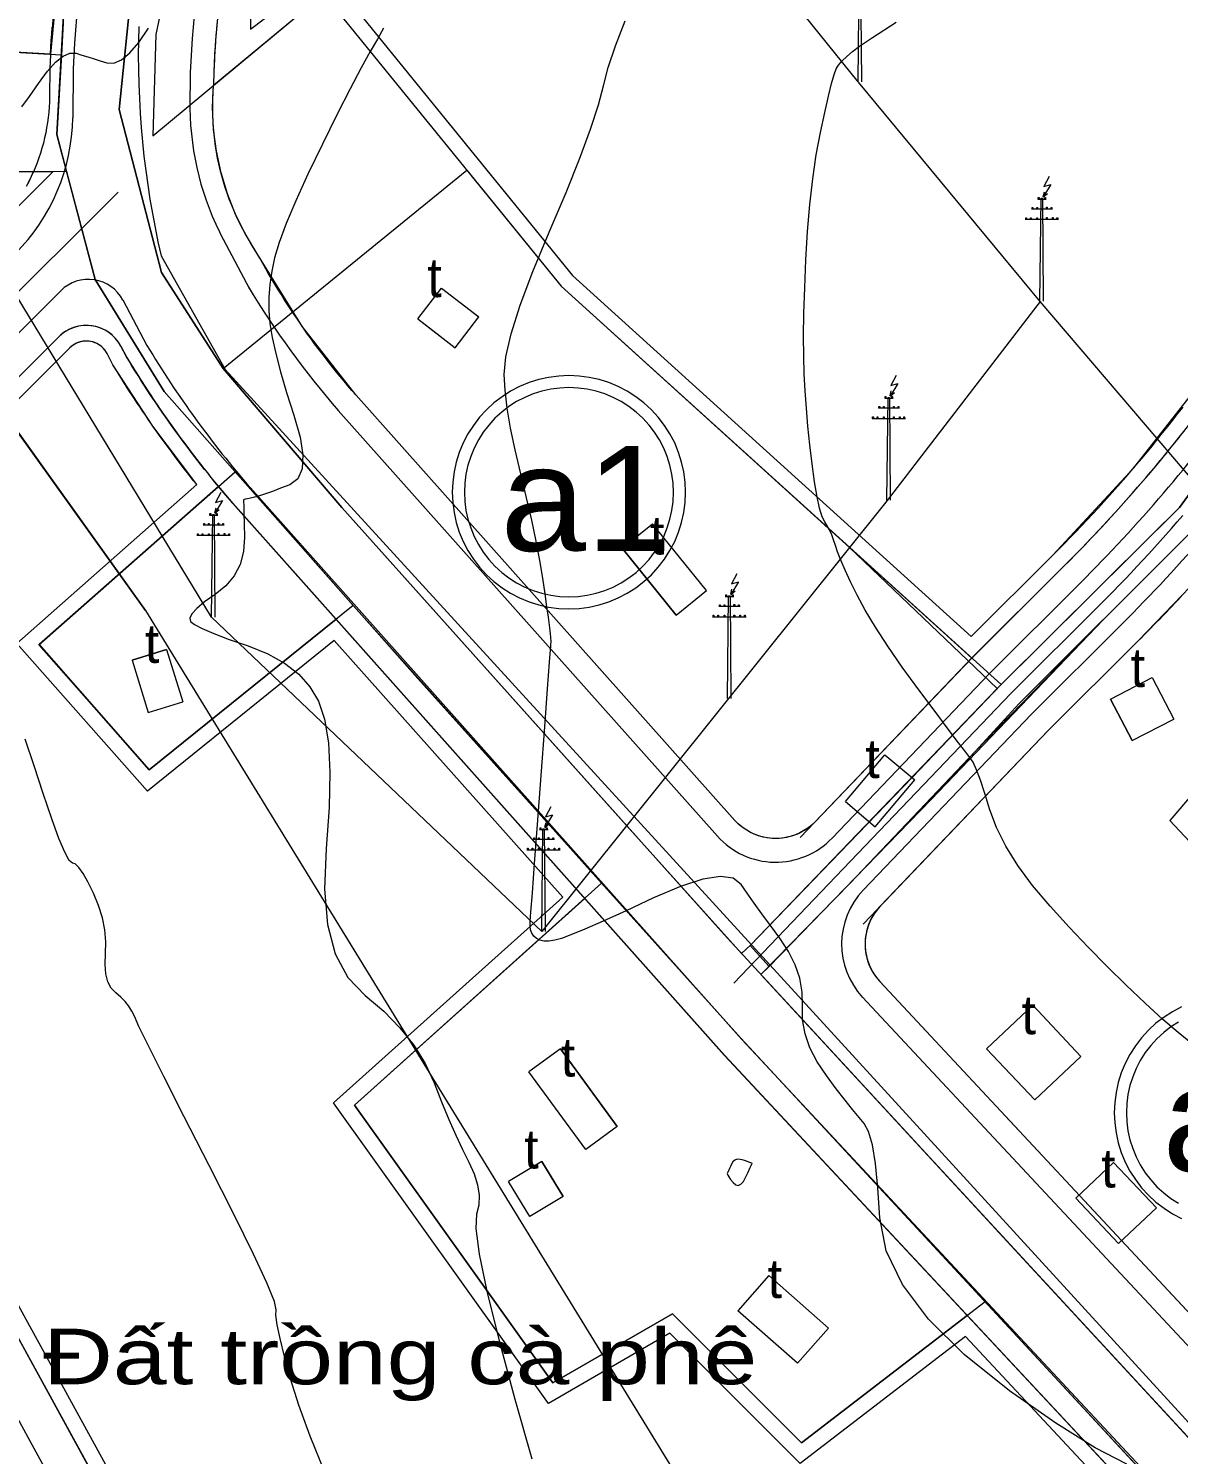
# Model space of a CAD drawing. Header units: metres. Extents: x 533049 to 537618, y 1849954 to 1852676.
# Drawn here: x 534419.7 to 534567.1, y 1851882.7 to 1852065.4 of the extents above; entities that cross this region are included whole.
import ezdxf

# ---------------------------------------------------------------- set-up
doc = ezdxf.new("R2010")
doc.units = ezdxf.units.M
doc.header["$LTSCALE"] = 2
for name, color, linetype, lineweight in [('11', 7, 'Continuous', 13), ('13', 7, 'Continuous', 13), ('20', 7, 'Continuous', 13), ('38', 7, 'Continuous', 13), ('48', 7, 'Continuous', 13), ('52', 7, 'Continuous', 13), ('54', 7, 'Continuous', 13), ('55', 7, 'Continuous', 13), ('57', 7, 'Continuous', 13)]:
    doc.layers.add(name, color=color, linetype=linetype, lineweight=lineweight)

msp = doc.modelspace()

# ---------------------------------------------------------------- linework, layer by layer
at = {"linetype": 'Continuous', "lineweight": 13}
for points in [[(534424.59, 1852047.05), (534399.05, 1852046.95), (534399.05, 1852063.42), (534423.92, 1852062.01), (534423.34, 1852051.79)], [(534444.63, 1852021.81), (534475.87, 1852047.22), (534487.96, 1852032.35), (534524.92, 1851998.88), (534543.84, 1851980.79), (534512.23, 1851947.91), (534511.07, 1851946.84), (534496.34, 1851963.24), (534459.87, 1852003.98)], [(534461.31, 1851991.44), (534435.18, 1851970.39), (534421.09, 1851986.42), (534446.17, 1852008.58)], [(534580.33, 1851871.84), (534618.6, 1851907.69), (534587.06, 1851941.36), (534599.1, 1851953.4), (534575.57, 1851975.13), (534585.19, 1851986.36), (534569.79, 1852002), (534557.44, 1851989.64), (534535.36, 1851966.56), (534514.63, 1851945.16), (534513.55, 1851944.16), (534546.67, 1851908.29)], [(534542.28, 1851902.2), (534518.77, 1851884.14), (534502.23, 1851900.68), (534486.9, 1851891.82), (534461.47, 1851927.42), (534493.14, 1851955.86), (534510.99, 1851935.98)]]:
    msp.add_lwpolyline(points, close=True, dxfattribs=at)
at = {"layer": '11'}
for points in [[(534503.91, 1852005.95), (534503.85, 1852007.25), (534503.68, 1852008.55), (534503.4, 1852009.82), (534503.01, 1852011.06), (534502.51, 1852012.27), (534501.9, 1852013.42), (534501.2, 1852014.52), (534500.41, 1852015.56), (534499.53, 1852016.52), (534498.57, 1852017.4), (534497.53, 1852018.19), (534496.43, 1852018.9), (534495.28, 1852019.5), (534494.07, 1852020), (534492.83, 1852020.39), (534491.55, 1852020.67), (534490.26, 1852020.84), (534488.96, 1852020.9), (534487.66, 1852020.84), (534486.36, 1852020.67), (534485.09, 1852020.39), (534483.85, 1852020), (534482.64, 1852019.5), (534481.49, 1852018.9), (534480.39, 1852018.19), (534479.35, 1852017.4), (534478.39, 1852016.52), (534477.51, 1852015.56), (534476.71, 1852014.52), (534476.01, 1852013.42), (534475.41, 1852012.27), (534474.91, 1852011.06), (534474.52, 1852009.82), (534474.24, 1852008.55), (534474.07, 1852007.25), (534474.01, 1852005.95), (534474.07, 1852004.65), (534474.24, 1852003.35), (534474.52, 1852002.08), (534474.91, 1852000.84), (534475.41, 1851999.63), (534476.01, 1851998.48), (534476.71, 1851997.38), (534477.51, 1851996.34), (534478.39, 1851995.38), (534479.35, 1851994.5), (534480.39, 1851993.71), (534481.49, 1851993), (534482.64, 1851992.4), (534483.85, 1851991.9), (534485.09, 1851991.51), (534486.36, 1851991.23), (534487.66, 1851991.06), (534488.96, 1851991), (534490.26, 1851991.06), (534491.55, 1851991.23), (534492.83, 1851991.51), (534494.07, 1851991.9), (534495.28, 1851992.4), (534496.43, 1851993), (534497.53, 1851993.71), (534498.57, 1851994.5), (534499.53, 1851995.38), (534500.41, 1851996.34), (534501.2, 1851997.38), (534501.9, 1851998.48), (534502.51, 1851999.63), (534503.01, 1852000.84), (534503.4, 1852002.08), (534503.68, 1852003.35), (534503.85, 1852004.65)], [(534502.36, 1852005.95), (534502.31, 1852007.12), (534502.16, 1852008.28), (534501.9, 1852009.42), (534501.55, 1852010.53), (534501.1, 1852011.61), (534500.56, 1852012.65), (534499.94, 1852013.64), (534499.23, 1852014.56), (534498.44, 1852015.43), (534497.57, 1852016.22), (534496.65, 1852016.93), (534495.66, 1852017.56), (534494.62, 1852018.1), (534493.54, 1852018.54), (534492.43, 1852018.89), (534491.29, 1852019.15), (534490.13, 1852019.3), (534488.96, 1852019.35), (534487.79, 1852019.3), (534486.63, 1852019.15), (534485.49, 1852018.89), (534484.38, 1852018.54), (534483.3, 1852018.1), (534482.26, 1852017.56), (534481.27, 1852016.93), (534480.35, 1852016.22), (534479.48, 1852015.43), (534478.69, 1852014.56), (534477.98, 1852013.64), (534477.35, 1852012.65), (534476.81, 1852011.61), (534476.37, 1852010.53), (534476.01, 1852009.42), (534475.76, 1852008.28), (534475.61, 1852007.12), (534475.56, 1852005.95), (534475.61, 1852004.78), (534475.76, 1852003.62), (534476.01, 1852002.48), (534476.37, 1852001.37), (534476.81, 1852000.29), (534477.35, 1851999.25), (534477.98, 1851998.26), (534478.69, 1851997.34), (534479.48, 1851996.47), (534480.35, 1851995.68), (534481.27, 1851994.97), (534482.26, 1851994.34), (534483.3, 1851993.8), (534484.38, 1851993.36), (534485.49, 1851993.01), (534486.63, 1851992.75), (534487.79, 1851992.6), (534488.96, 1851992.55), (534490.13, 1851992.6), (534491.29, 1851992.75), (534492.43, 1851993.01), (534493.54, 1851993.36), (534494.62, 1851993.8), (534495.66, 1851994.34), (534496.65, 1851994.97), (534497.57, 1851995.68), (534498.44, 1851996.47), (534499.23, 1851997.34), (534499.94, 1851998.26), (534500.56, 1851999.25), (534501.1, 1852000.29), (534501.55, 1852001.37), (534501.9, 1852002.48), (534502.16, 1852003.62), (534502.31, 1852004.78)]]:
    msp.add_lwpolyline(points, close=True, dxfattribs=at)
for points in [[(534567.47, 1851940), (534566.32, 1851939.39), (534565.22, 1851938.69), (534564.18, 1851937.9), (534563.22, 1851937.02), (534562.34, 1851936.06), (534561.55, 1851935.02), (534560.84, 1851933.92), (534560.24, 1851932.77), (534559.74, 1851931.56), (534559.35, 1851930.32), (534559.07, 1851929.04), (534558.9, 1851927.75), (534558.84, 1851926.45), (534558.9, 1851925.15), (534559.07, 1851923.85), (534559.35, 1851922.58), (534559.74, 1851921.34), (534560.24, 1851920.13), (534560.84, 1851918.97), (534561.55, 1851917.87), (534562.34, 1851916.84), (534563.22, 1851915.88), (534564.18, 1851915), (534565.22, 1851914.2), (534566.32, 1851913.5), (534567.47, 1851912.9)], [(534567.09, 1851938.05), (534566.1, 1851937.43), (534565.18, 1851936.71), (534564.31, 1851935.92), (534563.52, 1851935.06), (534562.81, 1851934.14), (534562.18, 1851933.15), (534561.64, 1851932.11), (534561.2, 1851931.03), (534560.85, 1851929.92), (534560.59, 1851928.78), (534560.44, 1851927.62), (534560.39, 1851926.45), (534560.44, 1851925.28), (534560.59, 1851924.12), (534560.85, 1851922.98), (534561.2, 1851921.87), (534561.64, 1851920.79), (534562.18, 1851919.75), (534562.81, 1851918.76), (534563.52, 1851917.83), (534564.31, 1851916.97), (534565.18, 1851916.18), (534566.1, 1851915.47), (534567.09, 1851914.84)]]:
    msp.add_lwpolyline(points, dxfattribs=at)
at = {"layer": '13'}
for points in [[(534433.83, 1852065.63), (534433.79, 1852063.78), (534433.77, 1852061.93), (534433.79, 1852060.08), (534433.83, 1852058.23), (534433.91, 1852056.38), (534434.01, 1852054.53), (534434.15, 1852052.69), (534434.31, 1852050.84), (534434.5, 1852049), (534434.73, 1852047.17), (534434.98, 1852045.34), (534435.27, 1852043.51), (534435.58, 1852041.68), (534435.92, 1852039.87), (534436.29, 1852038.05), (534436.7, 1852036.25), (534444.92, 1852021.67), (534639.6, 1851808.9)], [(534431.21, 1852044.41), (534248.25, 1851861.97), (534062.72, 1851708.69), (534061.78, 1851707.91), (534060.84, 1851707.13), (534059.91, 1851706.34), (534058.98, 1851705.55), (534058.05, 1851704.76), (534057.13, 1851703.96), (534056.21, 1851703.15), (534055.29, 1851702.35), (534054.38, 1851701.54), (534053.47, 1851700.72), (534052.56, 1851699.91), (534051.65, 1851699.09)], [(534510.11, 1851943.06), (534545.57, 1851980.16), (534557.15, 1851991.69), (534557.92, 1851992.47), (534558.7, 1851993.25), (534559.47, 1851994.04), (534560.23, 1851994.83), (534560.99, 1851995.63), (534561.75, 1851996.43), (534562.5, 1851997.24), (534563.25, 1851998.04), (534563.99, 1851998.86), (534564.73, 1851999.68), (534565.47, 1852000.5), (534566.19, 1852001.32), (534566.92, 1852002.15), (534567.64, 1852002.98)]]:
    msp.add_lwpolyline(points, dxfattribs=at)
at = {"layer": '20'}
for p, q in [((534469.61, 1852028.15), (534472.65, 1852032.11)), ((534472.65, 1852032.11), (534477.43, 1852028.43)), ((534549.36, 1852030.4), (534529.74, 1852004.89)), ((534469.61, 1852028.15), (534472.41, 1852025.99)), ((534469.61, 1852028.15), (534474.39, 1852024.47)), ((534474.39, 1852024.47), (534477.43, 1852028.43)), ((534434.71, 1851990.81), (534414.23, 1852019.36)), ((534509.22, 1851948.85), (534459.87, 1852003.98)), ((534495.77, 1851998.78), (534499.66, 1852001.92)), ((534506.59, 1851993.34), (534499.66, 1852001.92)), ((534502.7, 1851990.2), (534506.59, 1851993.34)), ((534485.47, 1851949.67), (534443.17, 1851989.95)), ((534437.41, 1851985.8), (534439.47, 1851979.1)), ((534432.97, 1851984.43), (534435.02, 1851977.74)), ((534510.99, 1851935.98), (534469.2, 1851982.51)), ((534558.37, 1851979.44), (534563.69, 1851982.21)), ((534563.69, 1851982.21), (534566.46, 1851976.89)), ((534435.02, 1851977.74), (534439.47, 1851979.1)), ((534561.13, 1851974.12), (534558.37, 1851979.44)), ((534558.37, 1851979.44), (534561.13, 1851974.12)), ((534561.13, 1851974.12), (534566.46, 1851976.89)), ((534524.4, 1851966.32), (534529.46, 1851972.31)), ((534529.46, 1851972.31), (534533.28, 1851969.08)), ((534528.22, 1851963.09), (534533.28, 1851969.08)), ((534524.4, 1851966.32), (534526.24, 1851968.49)), ((534524.4, 1851966.32), (534528.22, 1851963.09)), ((534548.39, 1851940.21), (534554.56, 1851933.66)), ((534487.86, 1851934.63), (534483.83, 1851931.67)), ((534487.86, 1851934.63), (534495.15, 1851924.68)), ((534495.15, 1851924.68), (534487.86, 1851934.63)), ((534542.48, 1851934.65), (534548.65, 1851928.09)), ((534548.65, 1851928.09), (534554.56, 1851933.66)), ((534491.12, 1851921.73), (534483.83, 1851931.67)), ((534495.15, 1851924.68), (534491.12, 1851921.73)), ((534485.5, 1851920.21), (534481.22, 1851917.62)), ((534485.5, 1851920.21), (534488.21, 1851915.72)), ((534488.21, 1851915.72), (534485.5, 1851920.21)), ((534558.74, 1851920.05), (534553.91, 1851915.48)), ((534553.91, 1851915.48), (534558.74, 1851920.05)), ((534558.74, 1851920.05), (534564.24, 1851914.24)), ((534483.93, 1851913.14), (534481.22, 1851917.62)), ((534488.21, 1851915.72), (534483.93, 1851913.14)), ((534559.4, 1851909.67), (534553.91, 1851915.48)), ((534559.4, 1851909.67), (534564.24, 1851914.24)), ((534514.59, 1851905.58), (534510.61, 1851901.08)), ((534522.21, 1851898.83), (534514.59, 1851905.58)), ((534522.21, 1851898.83), (534514.59, 1851905.58)), ((534518.23, 1851894.34), (534510.61, 1851901.08)), ((534522.21, 1851898.83), (534518.23, 1851894.34))]:
    msp.add_line(p, q, dxfattribs=at)
for points in [[(534522.34, 1852313.32), (534528.4, 1852289.71), (534527.81, 1852289.46), (534507.19, 1852299.78), (534484.16, 1852304), (534484.12, 1852304.01), (534484.16, 1852303.9), (534484.16, 1852276.47), (534476.48, 1852230.4), (534474.95, 1852224.81), (534452.51, 1852142.86), (534436.03, 1852064.58), (534435.62, 1852051.62), (534457.51, 1852069.79), (534487.96, 1852032.35), (534544.33, 1851981.3), (534563.59, 1852000.42), (534567.18, 1852003.98), (534661.53, 1852133.56), (534714.78, 1852214.08), (534737.22, 1852248.01)], [(534737.22, 1852248.01), (534714.78, 1852214.08), (534661.53, 1852133.56), (534567.18, 1852003.98), (534563.59, 1852000.42), (534544.33, 1851981.3), (534532.79, 1851969.23), (534512.23, 1851947.91), (534512.17, 1851947.87), (534514.63, 1851945.16), (534535.36, 1851966.56), (534546.67, 1851978.86), (534568.21, 1852000.42), (534569.79, 1852002), (534663.58, 1852131.84), (534721.54, 1852216.28), (534741.15, 1852246.88)], [(534741.15, 1852246.88), (534721.54, 1852216.28), (534663.58, 1852131.84), (534569.79, 1852002), (534585.19, 1851986.36), (534565.95, 1851963.9), (534673.07, 1851849.55), (534667.19, 1851843.13), (534692.3, 1851819.06), (534711, 1851804.62), (534723.82, 1851796.6), (534822.11, 1851772.54), (534865.39, 1851759.7), (534875.54, 1851777.35), (534912.93, 1851766.65), (534991.2, 1851758.3), (535028.59, 1851760.44), (535030.2, 1851744.39), (535045.15, 1851742.79), (535046.22, 1851760.44), (535104.99, 1851748.14), (535104.96, 1851747.93), (535141.4, 1851743.47)], [(534475.7, 1852239.05), (534449.24, 1852135.88), (534432.98, 1852071.26), (534431.31, 1852055.01), (534436.76, 1852034.09), (534444.63, 1852021.81), (534459.87, 1852003.98)], [(534437.08, 1852018.87), (534428.24, 1852033.21), (534423.34, 1852051.79), (534424.24, 1852067.78), (534454.19, 1852185.33)], [(534549.36, 1852030.4), (534529.74, 1852004.89), (534485.47, 1851949.67)], [(534414.23, 1852019.36), (534434.71, 1851990.81), (534534.24, 1851828.71), (534535.86, 1851829.97)], [(534584.13, 1851867.72), (534509.22, 1851948.85), (534459.87, 1852003.98)], [(534495.77, 1851998.78), (534502.7, 1851990.2), (534495.77, 1851998.78)], [(534437.41, 1851985.8), (534432.97, 1851984.43), (534437.41, 1851985.8)], [(534469.2, 1851982.51), (534510.99, 1851935.98), (534610.3, 1851828.78)], [(534548.39, 1851940.21), (534542.48, 1851934.65), (534548.39, 1851940.21)]]:
    msp.add_lwpolyline(points, dxfattribs=at)
at = {"layer": '38'}
for points in [[(534448.21, 1852070.55), (534448.15, 1852065.3), (534457.79, 1852072.62), (534489.42, 1852033.73), (534540.51, 1851987.46), (534550.97, 1851997.89), (534561.35, 1852009.09), (534570.8, 1852021.08), (534608.44, 1852072.98)], [(534448.21, 1852070.55), (534448.15, 1852065.3), (534457.79, 1852072.62), (534489.42, 1852033.73), (534540.51, 1851987.46), (534550.97, 1851997.89), (534551.71, 1851998.63), (534552.45, 1851999.38), (534553.19, 1852000.14), (534553.92, 1852000.89), (534554.65, 1852001.66)], [(534561.06, 1851874.98), (534539.79, 1851897.77), (534518.59, 1851881.49), (534501.9, 1851898.18), (534486.32, 1851889.18), (534458.81, 1851927.71), (534488.16, 1851954.07), (534458.89, 1851986.93), (534434.94, 1851967.64), (534418.22, 1851986.56), (534441.27, 1852006.93), (534440.87, 1852007.43), (534440.47, 1852007.94), (534440.07, 1852008.45), (534439.67, 1852008.96), (534439.27, 1852009.47), (534438.88, 1852009.98), (534438.49, 1852010.5), (534438.1, 1852011.02), (534437.72, 1852011.54), (534437.33, 1852012.06), (534436.95, 1852012.58), (534436.57, 1852013.11), (534436.2, 1852013.63), (534435.82, 1852014.16), (534435.45, 1852014.69), (534435.08, 1852015.22), (534434.72, 1852015.76), (534434.36, 1852016.29), (534434, 1852016.83), (534433.64, 1852017.37), (534433.28, 1852017.91), (534432.93, 1852018.45), (534432.58, 1852019), (534432.23, 1852019.54), (534431.89, 1852020.09), (534431.54, 1852020.64), (534431.2, 1852021.19), (534430.87, 1852021.74), (534430.53, 1852022.29), (534429.77, 1852023.73), (534429.67, 1852023.9), (534429.56, 1852024.06), (534429.45, 1852024.21), (534429.32, 1852024.36), (534429.19, 1852024.5), (534429.04, 1852024.62), (534428.89, 1852024.74), (534428.73, 1852024.85), (534428.56, 1852024.95), (534428.39, 1852025.04), (534428.22, 1852025.11), (534428.03, 1852025.18), (534427.85, 1852025.23), (534427.66, 1852025.27), (534427.47, 1852025.3), (534427.28, 1852025.32), (534427.08, 1852025.32), (534426.89, 1852025.31), (534426.7, 1852025.29), (534426.51, 1852025.26), (534426.32, 1852025.21), (534426.14, 1852025.16), (534425.96, 1852025.09), (534425.78, 1852025.01), (534425.61, 1852024.92), (534425.45, 1852024.81), (534425.29, 1852024.7), (534425.14, 1852024.58), (534425, 1852024.45), (534381.47, 1851981.04)], [(534561.06, 1851874.98), (534539.79, 1851897.77), (534518.59, 1851881.49), (534501.9, 1851898.18), (534486.32, 1851889.18), (534458.81, 1851927.71), (534488.16, 1851954.07), (534458.89, 1851986.93), (534434.94, 1851967.64), (534418.22, 1851986.56), (534441.27, 1852006.93), (534435.64, 1852014.43), (534430.53, 1852022.29), (534429.77, 1852023.73), (534429.63, 1852023.96), (534429.48, 1852024.18), (534429.3, 1852024.38), (534429.11, 1852024.56), (534428.91, 1852024.73), (534428.68, 1852024.88), (534428.45, 1852025.01), (534428.21, 1852025.12), (534427.95, 1852025.2), (534427.7, 1852025.27), (534427.43, 1852025.31), (534427.17, 1852025.32), (534426.9, 1852025.31), (534426.63, 1852025.28), (534426.37, 1852025.23), (534426.12, 1852025.15), (534425.87, 1852025.05), (534425.63, 1852024.93), (534425.41, 1852024.79), (534425.2, 1852024.63), (534425, 1852024.45), (534381.47, 1851981.04)], [(534554.65, 1852001.66), (534555.37, 1852002.42), (534556.09, 1852003.19), (534556.81, 1852003.96), (534557.52, 1852004.74), (534558.22, 1852005.52), (534558.93, 1852006.31), (534559.62, 1852007.1), (534560.32, 1852007.89), (534561, 1852008.69), (534561.69, 1852009.49), (534562.37, 1852010.29), (534563.04, 1852011.1), (534563.72, 1852011.91), (534564.38, 1852012.73), (534565.04, 1852013.55), (534565.7, 1852014.37), (534566.36, 1852015.2), (534567, 1852016.03), (534567.65, 1852016.86)], [(534380.1, 1851971.53), (534478.75, 1851791.68)], [(534380.1, 1851971.53), (534478.75, 1851791.68), (534489.95, 1851769.15), (534499.3, 1851745.79), (534506.74, 1851721.76), (534528.89, 1851638.49)]]:
    msp.add_lwpolyline(points, dxfattribs=at)
at = {"layer": '48'}
msp.add_lwpolyline([(534426.05, 1852086.94), (534423.73, 1852074.6), (534422.53, 1852062.09), (534399.05, 1852063.42), (534399.05, 1852046.95), (534422.88, 1852047.05), (534347.84, 1851972.23), (534350.32, 1851986.26), (534351.49, 1852007.03), (534351.09, 1852020.67), (534347.92, 1852033.55), (534353.81, 1852051.07), (534356.89, 1852074.52), (534357.95, 1852084.9), (534361.13, 1852090.66), (534368.81, 1852102.34), (534370.32, 1852106.19), (534373.77, 1852104.83), (534426.12, 1852087.19)], close=True, dxfattribs=at)
at = {"layer": '52'}
for points in [[(534443.42, 1852058.09), (534457.51, 1852069.79), (534487.96, 1852032.35), (534540.58, 1851984.7), (534520.51, 1851963.71), (534520.07, 1851963.29), (534519.59, 1851962.92), (534519.08, 1851962.59), (534518.55, 1851962.3), (534517.99, 1851962.06), (534517.42, 1851961.87), (534516.83, 1851961.72), (534516.23, 1851961.63), (534515.63, 1851961.59), (534515.02, 1851961.6), (534514.42, 1851961.66), (534513.83, 1851961.77), (534513.24, 1851961.94), (534512.68, 1851962.15), (534512.13, 1851962.41), (534511.61, 1851962.72), (534511.11, 1851963.07), (534510.65, 1851963.46), (534510.22, 1851963.89), (534461.64, 1852018.42), (534454.81, 1852027.16), (534448.98, 1852036.59), (534447.51, 1852039.01), (534446.24, 1852041.54), (534445.2, 1852044.17), (534444.38, 1852046.87), (534443.78, 1852049.64), (534443.43, 1852052.44), (534443.3, 1852055.27)], [(534424.59, 1852047.05), (534399.05, 1852046.95), (534399.05, 1852063.42), (534423.92, 1852062.01), (534423.34, 1852051.79)], [(534459.12, 1851989.68), (534445.89, 1852004.53), (534444.96, 1852005.61), (534444.04, 1852006.7), (534421.09, 1851986.42), (534435.18, 1851970.39)], [(534540.01, 1851900.46), (534508.88, 1851933.82), (534490.98, 1851953.91), (534461.47, 1851927.42), (534486.9, 1851891.82), (534502.23, 1851900.68), (534518.77, 1851884.14)]]:
    msp.add_lwpolyline(points, close=True, dxfattribs=at)
msp.add_lwpolyline([(534567.54, 1851992.74), (534561.91, 1851986.91), (534550.39, 1851975.43), (534528.84, 1851952.89), (534528.43, 1851952.42), (534528.06, 1851951.91), (534527.74, 1851951.38), (534527.47, 1851950.82), (534527.25, 1851950.24), (534527.08, 1851949.64), (534526.97, 1851949.02), (534526.91, 1851948.4), (534526.91, 1851947.78), (534526.96, 1851947.16), (534527.07, 1851946.54), (534527.23, 1851945.94), (534527.44, 1851945.36), (534527.7, 1851944.79), (534528.02, 1851944.26), (534528.38, 1851943.75), (534528.78, 1851943.27), (534588.4, 1851879.39)], dxfattribs=at)
at = {"layer": '54'}
for p, q in [((534425.45, 1852060.21), (534425.37, 1852053.94)), ((534440.44, 1852059.91), (534440.38, 1852055.01)), ((534444.64, 1852038.36), (534448.01, 1852032.01)), ((534374.36, 1851982.43), (534423.85, 1852031.77)), ((534431.79, 1852030.58), (534434.88, 1852024.76)), ((534459.39, 1852016.44), (534507.98, 1851961.89)), ((534445.9, 1852004.51), (534508.86, 1851933.84)), ((534528.84, 1851952.89), (534550.42, 1851975.46)), ((534472.61, 1851788.31), (534372.66, 1851970.54)), ((534528.78, 1851943.27), (534643.2, 1851820.66)), ((534526.59, 1851941.23), (534641.01, 1851818.61)), ((534508.91, 1851933.79), (534627.85, 1851806.33))]:
    msp.add_line(p, q, dxfattribs=at)
for points in [[(534448.14, 1852006.51), (534511.1, 1851935.84), (534630.04, 1851808.38)], [(534522.68, 1851961.63), (534542.89, 1851982.78), (534554.5, 1851994.35)], [(534526.67, 1851954.96), (534548.25, 1851977.53), (534559.79, 1851989.03)]]:
    msp.add_lwpolyline(points, dxfattribs=at)
for centre, radius, start, end in [((534561.61, 1852055.02), 136.26, 166.7588, 177.8159), ((534561.61, 1852055.02), 121.26, 166.7913, 177.7651), ((534561.61, 1852055.02), 118.26, 166.7913, 177.7651), ((534477.31, 1852055.58), 36.92, 180.6666, 207.8287), ((534400.37, 1852054.25), 25, 314.9169, 359.2786), ((534427.38, 1852028.23), 5, 27.969, 134.9169), ((534547.46, 1852092.61), 116.45, 211.1936, 220.8986), ((534547.46, 1852092.61), 131.45, 211.0812, 220.9264), ((534547.46, 1852092.61), 134.45, 211.0812, 220.9264), ((534415.98, 1852133.36), 196.25, 314.8982, 324.049), ((534415.98, 1852133.36), 203.75, 314.8982, 324.049), ((534515.45, 1851968.54), 10, 221.6974, 316.2903), ((534533.9, 1851948.05), 10, 136.2903, 223.0198), ((534533.9, 1851948.05), 7, 136.2903, 223.0198)]:
    msp.add_arc(centre, radius, start, end, dxfattribs=at)
at = {"layer": '55'}
for p, q in [((534380.05, 1851982.46), (534423.59, 1852025.86)), ((534431.53, 1852024.67), (534432.27, 1852023.28)), ((534477, 1851790.71), (534378.35, 1851970.57))]:
    msp.add_line(p, q, dxfattribs=at)
for points in [[(534443.42, 1852058.09), (534457.51, 1852069.79), (534487.96, 1852032.35), (534540.58, 1851984.7), (534520.51, 1851963.71), (534520.22, 1851963.43), (534519.92, 1851963.17), (534519.61, 1851962.93), (534519.28, 1851962.71), (534518.94, 1851962.5), (534518.59, 1851962.32), (534518.23, 1851962.15), (534517.86, 1851962.01), (534517.48, 1851961.88), (534517.1, 1851961.78), (534516.71, 1851961.7), (534516.32, 1851961.64), (534515.92, 1851961.6), (534515.52, 1851961.59), (534515.13, 1851961.59), (534514.73, 1851961.62), (534514.34, 1851961.67), (534513.95, 1851961.75), (534513.56, 1851961.84), (534513.18, 1851961.96), (534512.81, 1851962.1), (534512.45, 1851962.25), (534512.09, 1851962.43), (534511.75, 1851962.63), (534511.42, 1851962.85), (534511.1, 1851963.08), (534510.79, 1851963.33), (534510.5, 1851963.6), (534510.22, 1851963.89), (534461.64, 1852018.42), (534461.14, 1852019), (534460.64, 1852019.58), (534460.15, 1852020.17), (534459.66, 1852020.76), (534459.18, 1852021.35), (534458.7, 1852021.95), (534458.22, 1852022.55), (534457.75, 1852023.15), (534457.29, 1852023.76), (534456.83, 1852024.37), (534456.37, 1852024.98), (534455.92, 1852025.6), (534455.47, 1852026.22), (534455.03, 1852026.85), (534454.59, 1852027.48), (534454.16, 1852028.11), (534453.73, 1852028.74), (534453.31, 1852029.38), (534452.89, 1852030.02), (534452.48, 1852030.66), (534452.07, 1852031.31), (534451.67, 1852031.96), (534451.27, 1852032.61), (534450.87, 1852033.27), (534450.48, 1852033.93), (534450.1, 1852034.59), (534449.72, 1852035.26), (534449.35, 1852035.92), (534448.98, 1852036.59), (534448.55, 1852037.25), (534448.14, 1852037.91), (534447.75, 1852038.58), (534447.37, 1852039.27), (534447, 1852039.96), (534446.66, 1852040.65), (534446.32, 1852041.36), (534446.01, 1852042.07), (534445.71, 1852042.8), (534445.43, 1852043.52), (534445.17, 1852044.26), (534444.92, 1852045), (534444.69, 1852045.74), (534444.48, 1852046.49), (534444.28, 1852047.25), (534444.1, 1852048.01), (534443.94, 1852048.77), (534443.8, 1852049.54), (534443.68, 1852050.31), (534443.57, 1852051.08), (534443.48, 1852051.86), (534443.41, 1852052.64), (534443.36, 1852053.41), (534443.32, 1852054.19), (534443.31, 1852054.97), (534443.31, 1852055.75), (534443.33, 1852056.53), (534443.36, 1852057.31)], [(534459.12, 1851989.68), (534445.89, 1852004.53), (534445.83, 1852004.6), (534445.76, 1852004.68), (534445.7, 1852004.75), (534445.63, 1852004.82), (534445.57, 1852004.9), (534445.5, 1852004.97), (534445.44, 1852005.05), (534445.38, 1852005.12), (534445.31, 1852005.2), (534445.25, 1852005.27), (534445.18, 1852005.35), (534445.12, 1852005.42), (534445.06, 1852005.5), (534444.99, 1852005.57), (534444.93, 1852005.65), (534444.86, 1852005.72), (534444.8, 1852005.8), (534444.74, 1852005.87), (534444.67, 1852005.95), (534444.61, 1852006.02), (534444.55, 1852006.1), (534444.48, 1852006.18), (534444.42, 1852006.25), (534444.36, 1852006.33), (534444.29, 1852006.4), (534444.23, 1852006.48), (534444.17, 1852006.55), (534444.1, 1852006.63), (534444.04, 1852006.7), (534421.05, 1851986.38), (534435.18, 1851970.39)], [(534508.88, 1851933.82), (534490.98, 1851953.91), (534461.47, 1851927.42), (534486.9, 1851891.82), (534502.23, 1851900.68), (534518.77, 1851884.14), (534540.01, 1851900.46)]]:
    msp.add_lwpolyline(points, close=True, dxfattribs=at)
for points in [[(534443.86, 1852066), (534443.79, 1852065.23), (534443.72, 1852064.47), (534443.67, 1852063.7), (534443.61, 1852062.94), (534443.56, 1852062.17), (534443.52, 1852061.4), (534443.48, 1852060.64), (534443.44, 1852059.87), (534443.42, 1852058.09), (534457.51, 1852069.79), (534487.96, 1852032.35), (534540.57, 1851984.7), (534552.38, 1851996.47), (534553.13, 1851997.22), (534553.88, 1851997.98), (534554.63, 1851998.74), (534555.36, 1851999.51), (534556.1, 1852000.28)], [(534399.05, 1852063.42), (534422.53, 1852062.09), (534422.57, 1852062.96), (534422.63, 1852063.82), (534422.68, 1852064.69), (534422.75, 1852065.55)], [(534422.45, 1852060.29), (534422.4, 1852056.63), (534422.38, 1852055.97), (534422.35, 1852055.3), (534422.3, 1852054.63), (534422.22, 1852053.97), (534422.14, 1852053.31), (534422.03, 1852052.65), (534421.91, 1852051.99), (534421.77, 1852051.34), (534421.61, 1852050.69), (534421.43, 1852050.05), (534421.24, 1852049.41), (534421.03, 1852048.78), (534420.8, 1852048.15), (534420.56, 1852047.53), (534420.3, 1852046.91), (534420.02, 1852046.3), (534419.73, 1852045.7), (534419.42, 1852045.11)], [(534419.66, 1852045.56), (534419.8, 1852045.85), (534419.95, 1852046.14), (534420.09, 1852046.44), (534420.22, 1852046.74), (534420.35, 1852047.04), (534399.05, 1852046.95)], [(534563.89, 1851874.87), (534540.01, 1851900.46), (534518.77, 1851884.14), (534502.23, 1851900.68), (534486.9, 1851891.82), (534461.47, 1851927.42), (534490.98, 1851953.91), (534459.12, 1851989.68), (534435.18, 1851970.39), (534421.05, 1851986.38), (534444.04, 1852006.7), (534443.59, 1852007.25), (534443.15, 1852007.79), (534442.71, 1852008.33), (534442.27, 1852008.88), (534441.84, 1852009.43), (534441.4, 1852009.98), (534440.97, 1852010.54), (534440.55, 1852011.1), (534440.12, 1852011.66), (534439.7, 1852012.22), (534439.28, 1852012.78), (534438.87, 1852013.35), (534438.46, 1852013.91), (534438.05, 1852014.48), (534437.64, 1852015.06), (534437.24, 1852015.63), (534436.84, 1852016.21), (534436.44, 1852016.78), (534436.05, 1852017.36), (534435.65, 1852017.95), (534435.27, 1852018.53), (534434.88, 1852019.12), (534434.5, 1852019.71), (534434.12, 1852020.3), (534433.74, 1852020.89), (534433.37, 1852021.48), (534433, 1852022.08), (534432.64, 1852022.68), (534432.27, 1852023.28), (534431.53, 1852024.67), (534431.37, 1852024.95), (534431.2, 1852025.22), (534431, 1852025.47), (534430.79, 1852025.71), (534430.57, 1852025.94), (534430.33, 1852026.16), (534430.07, 1852026.36), (534429.81, 1852026.54), (534429.53, 1852026.7), (534429.24, 1852026.85), (534428.95, 1852026.98), (534428.64, 1852027.08), (534428.33, 1852027.17), (534428.02, 1852027.24), (534427.7, 1852027.29), (534427.38, 1852027.32), (534427.06, 1852027.32), (534426.74, 1852027.31), (534426.42, 1852027.27), (534426.1, 1852027.22), (534425.79, 1852027.14), (534425.48, 1852027.05), (534425.18, 1852026.93), (534424.89, 1852026.8), (534424.61, 1852026.65), (534424.33, 1852026.48), (534424.07, 1852026.29), (534423.82, 1852026.08), (534423.59, 1852025.86), (534380.05, 1851982.46)], [(534556.1, 1852000.28), (534556.83, 1852001.05), (534557.56, 1852001.83), (534558.28, 1852002.61), (534559, 1852003.4), (534559.71, 1852004.19), (534560.42, 1852004.98), (534561.12, 1852005.78), (534561.83, 1852006.58), (534562.52, 1852007.38), (534563.21, 1852008.19), (534563.9, 1852009.01), (534564.58, 1852009.82), (534565.26, 1852010.64), (534565.93, 1852011.47), (534566.6, 1852012.29), (534567.27, 1852013.13)], [(534445.89, 1852004.53), (534508.88, 1851933.82), (534627.85, 1851806.33)], [(534518.6, 1851961.7), (534540.75, 1851984.88), (534552.38, 1851996.47)], [(534567.35, 1851992.54), (534566.97, 1851992.13), (534566.59, 1851991.72), (534566.2, 1851991.32), (534565.82, 1851990.91), (534565.43, 1851990.5), (534565.05, 1851990.1), (534564.66, 1851989.7), (534564.27, 1851989.3), (534563.88, 1851988.9), (534563.49, 1851988.5), (534563.1, 1851988.1), (534562.7, 1851987.7), (534562.31, 1851987.3), (534561.91, 1851986.91), (534550.39, 1851975.43), (534528.84, 1851952.89), (534528.6, 1851952.62), (534528.37, 1851952.33), (534528.15, 1851952.04), (534527.95, 1851951.73), (534527.77, 1851951.42), (534527.6, 1851951.09), (534527.45, 1851950.76), (534527.31, 1851950.42), (534527.2, 1851950.07), (534527.1, 1851949.72), (534527.03, 1851949.36), (534526.97, 1851949), (534526.93, 1851948.64), (534526.91, 1851948.27), (534526.9, 1851947.91), (534526.92, 1851947.54), (534526.96, 1851947.18), (534527.01, 1851946.82), (534527.08, 1851946.46), (534527.18, 1851946.11), (534527.29, 1851945.76), (534527.42, 1851945.42), (534527.56, 1851945.08), (534527.72, 1851944.76), (534527.91, 1851944.44), (534528.1, 1851944.13), (534528.31, 1851943.83), (534528.54, 1851943.55), (534528.78, 1851943.27), (534588.4, 1851879.39)], [(534526.65, 1851950.59), (534550.39, 1851975.43), (534561.91, 1851986.91)], [(534378.35, 1851970.57), (534477, 1851790.71)]]:
    msp.add_lwpolyline(points, dxfattribs=at)
for centre, radius, start, end in [((534561.61, 1852055.02), 139.26, 166.7487, 177.8318), ((534427.12, 1852022.32), 5, 27.969, 134.9169), ((534547.46, 1852092.61), 134.45, 211.0463, 220.9351), ((534415.98, 1852133.36), 193.25, 314.8982, 324.049), ((534415.98, 1852133.36), 206.75, 314.8982, 324.049)]:
    msp.add_arc(centre, radius, start, end, dxfattribs=at)
at = {"layer": '57'}
for p, q in [((534549.36, 1852030.4), (534526.06, 1852058.5)), ((534549.36, 1852030.4), (534526.06, 1852058.5)), ((534549.74, 1852043.82), (534549.89, 1852044.43)), ((534548.23, 1852042.26), (534550.94, 1852042.26)), ((534549.05, 1852043.5), (534550.13, 1852043.5)), ((534547.42, 1852040.92), (534551.7, 1852040.92)), ((534469.61, 1852028.15), (534472.65, 1852032.11)), ((534472.65, 1852032.11), (534477.43, 1852028.43)), ((534549.36, 1852030.4), (534529.74, 1852004.89)), ((534469.61, 1852028.15), (534472.41, 1852025.99)), ((534469.61, 1852028.15), (534474.39, 1852024.47)), ((534474.39, 1852024.47), (534477.43, 1852028.43)), ((534434.71, 1851990.81), (534414.23, 1852019.36)), ((534529.43, 1852017.99), (534530.51, 1852017.99)), ((534530.12, 1852018.31), (534530.27, 1852018.92)), ((534528.62, 1852016.75), (534531.33, 1852016.75)), ((534527.8, 1852015.41), (534532.08, 1852015.41)), ((534443.59, 1852003.32), (534443.74, 1852003.93)), ((534509.22, 1851948.85), (534459.87, 1852003.98)), ((534442.08, 1852001.76), (534444.8, 1852001.76)), ((534442.9, 1852003.01), (534443.98, 1852003.01)), ((534495.77, 1851998.78), (534499.66, 1852001.92)), ((534506.59, 1851993.34), (534499.66, 1852001.92)), ((534441.27, 1852000.43), (534445.55, 1852000.43)), ((534502.7, 1851990.2), (534506.59, 1851993.34)), ((534509, 1851992.58), (534510.08, 1851992.58)), ((534509.69, 1851992.9), (534509.84, 1851993.51)), ((534508.18, 1851991.34), (534510.9, 1851991.34)), ((534485.47, 1851949.67), (534443.17, 1851989.95)), ((534507.37, 1851990), (534511.65, 1851990)), ((534437.41, 1851985.8), (534439.47, 1851979.1)), ((534432.97, 1851984.43), (534435.02, 1851977.74)), ((534510.99, 1851935.98), (534469.2, 1851982.51)), ((534558.37, 1851979.44), (534563.69, 1851982.21)), ((534563.69, 1851982.21), (534566.46, 1851976.89)), ((534435.02, 1851977.74), (534439.47, 1851979.1)), ((534561.13, 1851974.12), (534558.37, 1851979.44)), ((534558.37, 1851979.44), (534561.13, 1851974.12)), ((534561.13, 1851974.12), (534566.46, 1851976.89)), ((534524.4, 1851966.32), (534529.46, 1851972.31)), ((534529.46, 1851972.31), (534533.28, 1851969.08)), ((534528.22, 1851963.09), (534533.28, 1851969.08)), ((534524.4, 1851966.32), (534526.24, 1851968.49)), ((534524.4, 1851966.32), (534528.22, 1851963.09)), ((534485.89, 1851963.04), (534486.04, 1851963.65)), ((534484.38, 1851961.48), (534487.09, 1851961.48)), ((534485.19, 1851962.72), (534486.28, 1851962.72)), ((534483.57, 1851960.14), (534487.85, 1851960.14)), ((534548.39, 1851940.21), (534554.56, 1851933.66)), ((534487.86, 1851934.63), (534483.83, 1851931.67)), ((534487.86, 1851934.63), (534495.15, 1851924.68)), ((534495.15, 1851924.68), (534487.86, 1851934.63)), ((534542.48, 1851934.65), (534548.65, 1851928.09)), ((534548.65, 1851928.09), (534554.56, 1851933.66)), ((534491.12, 1851921.73), (534483.83, 1851931.67)), ((534495.15, 1851924.68), (534491.12, 1851921.73)), ((534485.5, 1851920.21), (534481.22, 1851917.62)), ((534485.5, 1851920.21), (534488.21, 1851915.72)), ((534488.21, 1851915.72), (534485.5, 1851920.21)), ((534558.74, 1851920.05), (534553.91, 1851915.48)), ((534553.91, 1851915.48), (534558.74, 1851920.05)), ((534558.74, 1851920.05), (534564.24, 1851914.24)), ((534483.93, 1851913.14), (534481.22, 1851917.62)), ((534488.21, 1851915.72), (534483.93, 1851913.14)), ((534559.4, 1851909.67), (534553.91, 1851915.48)), ((534559.4, 1851909.67), (534564.24, 1851914.24)), ((534514.59, 1851905.58), (534510.61, 1851901.08)), ((534522.21, 1851898.83), (534514.59, 1851905.58)), ((534522.21, 1851898.83), (534514.59, 1851905.58)), ((534518.23, 1851894.34), (534510.61, 1851901.08)), ((534522.21, 1851898.83), (534518.23, 1851894.34))]:
    msp.add_line(p, q, dxfattribs=at)
for points in [[(534522.34, 1852313.32), (534528.4, 1852289.71), (534527.81, 1852289.46), (534507.19, 1852299.78), (534484.16, 1852304), (534484.12, 1852304.01), (534484.16, 1852303.9), (534484.16, 1852276.47), (534476.48, 1852230.4), (534474.95, 1852224.81), (534452.51, 1852142.86), (534436.03, 1852064.58), (534435.62, 1852051.62), (534457.51, 1852069.79), (534487.96, 1852032.35), (534544.33, 1851981.3), (534563.59, 1852000.42), (534567.18, 1852003.98), (534661.53, 1852133.56), (534714.78, 1852214.08), (534737.22, 1852248.01)], [(534737.22, 1852248.01), (534714.78, 1852214.08), (534661.53, 1852133.56), (534567.18, 1852003.98), (534563.59, 1852000.42), (534544.33, 1851981.3), (534532.79, 1851969.23), (534512.23, 1851947.91), (534512.17, 1851947.87), (534514.63, 1851945.16), (534535.36, 1851966.56), (534546.67, 1851978.86), (534568.21, 1852000.42), (534569.79, 1852002), (534663.58, 1852131.84), (534721.54, 1852216.28), (534741.15, 1852246.88)], [(534741.15, 1852246.88), (534721.54, 1852216.28), (534663.58, 1852131.84), (534569.79, 1852002), (534585.19, 1851986.36), (534565.95, 1851963.9), (534673.07, 1851849.55), (534667.19, 1851843.13), (534692.3, 1851819.06), (534711, 1851804.62), (534723.82, 1851796.6), (534822.11, 1851772.54), (534865.39, 1851759.7), (534875.54, 1851777.35), (534912.93, 1851766.65), (534991.2, 1851758.3), (535028.59, 1851760.44), (535030.2, 1851744.39), (535045.15, 1851742.79), (535046.22, 1851760.44), (535104.99, 1851748.14), (535104.96, 1851747.93), (535141.4, 1851743.47)], [(534475.7, 1852239.05), (534449.24, 1852135.88), (534432.98, 1852071.26), (534431.31, 1852055.01), (534436.76, 1852034.09), (534444.63, 1852021.81), (534459.87, 1852003.98)], [(534469.2, 1851982.51), (534437.08, 1852018.87), (534428.24, 1852033.21), (534423.34, 1852051.79), (534424.24, 1852067.78), (534454.19, 1852185.33)], [(534437.08, 1852018.87), (534428.24, 1852033.21), (534423.34, 1852051.79), (534424.24, 1852067.78), (534454.19, 1852185.33)], [(534469.2, 1851982.51), (534437.08, 1852018.87), (534428.24, 1852033.21), (534423.34, 1852051.79), (534424.24, 1852067.78), (534454.19, 1852185.33)], [(534526.02, 1852058.55), (534493.7, 1852098.62), (534504.16, 1852152.95)], [(534526.02, 1852058.55), (534493.7, 1852098.62), (534504.16, 1852152.95)], [(534432.98, 1852071.26), (534431.31, 1852055.01), (534436.76, 1852034.09), (534444.63, 1852021.81), (534475.87, 1852047.22), (534487.96, 1852032.35), (534524.92, 1851998.88), (534543.84, 1851980.79), (534567.18, 1852003.98), (534661.53, 1852133.56)], [(534443.17, 1851989.95), (534413.45, 1852038.8), (534413.86, 1852082.32)], [(534443.17, 1851989.95), (534413.45, 1852038.8), (534413.86, 1852082.32)], [(534432.98, 1852071.26), (534431.31, 1852055.01), (534436.76, 1852034.09), (534444.63, 1852021.81), (534475.87, 1852047.22), (534487.96, 1852032.35)], [(534614.36, 1852068.77), (534567.18, 1852003.98), (534543.84, 1851980.79), (534532.93, 1851969.38), (534512.23, 1851947.91), (534511.06, 1851946.86), (534496.34, 1851963.24), (534459.87, 1852003.98), (534444.63, 1852021.81), (534436.76, 1852034.09), (534431.31, 1852055.01), (534432.98, 1852071.26)], [(534526.02, 1852058.55), (534526.17, 1852071.71), (534526.34, 1852071.71), (534526.45, 1852058.55)], [(534424.24, 1852067.78), (534423.92, 1852062.01), (534423.34, 1852051.79), (534424.59, 1852047.05), (534428.24, 1852033.21), (534437.08, 1852018.87), (534446.17, 1852008.58), (534461.31, 1851991.44), (534493.14, 1851955.86), (534510.99, 1851935.98), (534542.28, 1851902.2), (534565.88, 1851876.72), (534579.19, 1851862.36), (534594.74, 1851845.57), (534610.3, 1851828.78), (534616.99, 1851821.78)], [(534528.8, 1851912.98), (534528.56, 1851916.8), (534528.24, 1851919.92), (534527.84, 1851922.34), (534527.36, 1851924.05), (534526.8, 1851925.07), (534526.13, 1851925.85), (534525.31, 1851926.85), (534524.34, 1851928.07), (534523.22, 1851929.52), (534521.95, 1851931.2), (534520.75, 1851932.98), (534519.84, 1851934.77), (534519.22, 1851936.56), (534518.9, 1851938.35), (534518.87, 1851940.13), (534518.85, 1851941.91), (534518.55, 1851943.67), (534517.97, 1851945.4), (534517.11, 1851947.11), (534515.98, 1851948.8), (534514.77, 1851950.42), (534513.67, 1851951.91), (534512.68, 1851953.29), (534511.8, 1851954.56), (534511.03, 1851955.7), (534510.01, 1851956.5), (534508.37, 1851956.72), (534506.12, 1851956.37), (534503.26, 1851955.45), (534499.78, 1851953.96), (534496.28, 1851952.32), (534493.36, 1851950.99), (534491, 1851949.95), (534489.22, 1851949.22), (534488.02, 1851948.78), (534487.16, 1851948.54), (534486.4, 1851948.43), (534485.75, 1851948.42), (534485.22, 1851948.54), (534484.79, 1851948.77), (534484.45, 1851949.08), (534484.21, 1851949.46), (534484.05, 1851949.89), (534483.97, 1851950.38), (534483.99, 1851950.93), (534484.09, 1851952.15), (534484.28, 1851954.63), (534484.56, 1851958.38), (534484.93, 1851963.39), (534485.4, 1851969.67), (534485.85, 1851975.9), (534486.21, 1851980.74), (534486.47, 1851984.19), (534486.62, 1851986.27), (534486.67, 1851986.96), (534486.67, 1851987.01), (534486.65, 1851987.16), (534486.62, 1851987.42), (534486.59, 1851987.78), (534486.54, 1851988.23), (534486.46, 1851988.91), (534486.33, 1851989.92), (534486.14, 1851991.26), (534485.9, 1851992.93), (534485.61, 1851994.94), (534485.23, 1851997.21), (534484.77, 1851999.68), (534484.2, 1852002.36), (534483.54, 1852005.24), (534482.78, 1852008.32), (534482.05, 1852011.37), (534481.47, 1852014.17), (534481.05, 1852016.72), (534480.79, 1852019.01), (534480.67, 1852021.05), (534480.88, 1852023.31), (534481.56, 1852026.26), (534482.71, 1852029.91), (534484.34, 1852034.25), (534486.44, 1852039.28), (534488.59, 1852044.34), (534490.35, 1852048.74), (534491.74, 1852052.49), (534492.75, 1852055.59), (534493.38, 1852058.04), (534493.98, 1852060.38), (534494.92, 1852063.14), (534496.18, 1852066.34)], [(534862.37, 1851739.14), (534815.73, 1851745.98), (534762.52, 1851753.99), (534735.38, 1851758.28), (534706.02, 1851766.84), (534676.82, 1851780.99), (534670.06, 1851785.02), (534642.01, 1851806.61), (534622.48, 1851827.23), (534598.55, 1851852.49), (534580.08, 1851872.11), (534513.55, 1851944.16), (534525, 1851955.86), (534541.02, 1851972.71), (534557.44, 1851989.64), (534569.79, 1852002), (534616.69, 1852066.92)], [(534526.18, 1852063.09), (534527.84, 1852064.21), (534530.9, 1852066.17)], [(534418.87, 1852055.31), (534419.85, 1852056.66), (534420.97, 1852058.3), (534422.12, 1852059.88), (534423.18, 1852061.06), (534424.14, 1852061.84), (534425.02, 1852062.21), (534425.8, 1852062.19), (534426.55, 1852061.97), (534427.31, 1852061.73), (534428.1, 1852061.48), (534428.91, 1852061.22), (534429.75, 1852060.95), (534430.63, 1852060.91), (534431.61, 1852061.34), (534432.68, 1852062.23), (534433.84, 1852063.59), (534435.1, 1852065.43)], [(534465.2, 1852065.43), (534464.41, 1852063.98), (534463.5, 1852062.44), (534462.34, 1852060.33), (534460.93, 1852057.64), (534459.28, 1852054.39), (534457.37, 1852050.56), (534455.51, 1852046.69), (534453.96, 1852043.29), (534452.73, 1852040.38), (534451.82, 1852037.94), (534451.23, 1852035.97), (534450.87, 1852034.26), (534450.62, 1852032.56), (534450.51, 1852030.88), (534450.52, 1852029.21), (534450.65, 1852027.57), (534450.93, 1852025.78), (534451.38, 1852023.72), (534451.99, 1852021.37), (534452.77, 1852018.73), (534453.71, 1852015.82), (534454.52, 1852013.01), (534454.86, 1852010.72), (534454.76, 1852008.94), (534454.2, 1852007.67), (534453.19, 1852006.91), (534452.01, 1852006.45), (534450.98, 1852006.05), (534450.08, 1852005.74), (534449.31, 1852005.49), (534448.68, 1852005.32), (534448.17, 1852005.2), (534447.78, 1852005.11), (534447.49, 1852005.04), (534447.33, 1852005), (534447.27, 1852004.99), (534447.27, 1852004.8), (534447.29, 1852004.22), (534447.31, 1852003.26), (534447.34, 1852001.91), (534447.37, 1852000.18), (534447.26, 1851998.35), (534446.82, 1851996.7), (534446.07, 1851995.23), (534445, 1851993.94), (534443.62, 1851992.84), (534442.26, 1851991.89), (534441.26, 1851991.07), (534440.63, 1851990.38), (534440.36, 1851989.83), (534440.46, 1851989.4), (534440.98, 1851988.99), (534441.98, 1851988.47), (534443.46, 1851987.84), (534445.42, 1851987.1), (534447.87, 1851986.26), (534450.37, 1851985.26), (534452.52, 1851984.06), (534454.33, 1851982.64), (534455.77, 1851981.02), (534456.87, 1851979.19), (534457.64, 1851976.89), (534458.13, 1851973.85), (534458.32, 1851970.08), (534458.23, 1851965.57), (534457.85, 1851960.32), (534457.63, 1851955.07), (534458.02, 1851950.56), (534459.02, 1851946.79), (534460.63, 1851943.75), (534462.86, 1851941.45), (534465.23, 1851939.45), (534467.3, 1851937.34), (534469.07, 1851935.1), (534470.52, 1851932.74), (534471.67, 1851930.27), (534472.65, 1851927.83), (534473.59, 1851925.59), (534474.48, 1851923.56), (534475.33, 1851921.72), (534476.13, 1851920.09)], [(534568.67, 1851935.39), (534567.03, 1851936.71), (534565.07, 1851938.41), (534562.79, 1851940.48), (534560.35, 1851942.8), (534557.91, 1851945.19), (534555.48, 1851947.67), (534553.05, 1851950.24), (534550.63, 1851952.89), (534548.38, 1851955.54), (534546.48, 1851958.11), (534544.94, 1851960.58), (534543.75, 1851962.97), (534542.9, 1851965.27), (534542.27, 1851967.34), (534541.7, 1851969.05), (534541.19, 1851970.39), (534540.74, 1851971.35), (534540.35, 1851971.96), (534539.81, 1851972.64), (534538.88, 1851973.84), (534537.57, 1851975.58), (534535.88, 1851977.84), (534533.8, 1851980.62), (534531.67, 1851983.55), (534529.82, 1851986.22), (534528.23, 1851988.65), (534526.92, 1851990.83), (534525.89, 1851992.77), (534525.05, 1851994.47), (534524.36, 1851995.96), (534523.8, 1851997.24), (534523.38, 1851998.3), (534523.1, 1851999.14), (534522.88, 1851999.86), (534522.63, 1852000.51), (534522.36, 1852001.11), (534522.06, 1852001.66), (534521.74, 1852002.15), (534521.41, 1852002.81), (534521.08, 1852003.89), (534520.76, 1852005.37), (534520.44, 1852007.27), (534520.13, 1852009.57), (534519.84, 1852012.04), (534519.59, 1852014.43), (534519.39, 1852016.74), (534519.23, 1852018.96), (534519.11, 1852021.1), (534519.04, 1852023.37), (534519.03, 1852025.96), (534519.07, 1852028.88), (534519.17, 1852032.14), (534519.32, 1852035.72), (534519.53, 1852039.36), (534519.83, 1852042.82), (534520.21, 1852046.09), (534520.66, 1852049.16), (534521.2, 1852052.05), (534521.74, 1852054.6), (534522.21, 1852056.7), (534522.61, 1852058.32), (534522.94, 1852059.48), (534523.21, 1852060.18), (534523.51, 1852060.66), (534523.95, 1852061.2), (534524.55, 1852061.78), (534525.29, 1852062.41), (534526.18, 1852063.09)], [(534569.58, 1852006.7), (534549.36, 1852030.4), (534526.06, 1852058.5)], [(534569.58, 1852006.7), (534549.36, 1852030.4), (534526.06, 1852058.5)], [(534550.51, 1852046.42), (534549.83, 1852045.13), (534550.72, 1852045.39), (534549.74, 1852043.78), (534550.29, 1852044.22)], [(534549.32, 1852030.45), (534549.47, 1852043.61), (534549.65, 1852043.61), (534549.75, 1852030.45)], [(534549.36, 1852030.4), (534529.74, 1852004.89), (534485.47, 1851949.67)], [(534530.89, 1852020.91), (534530.21, 1852019.61), (534531.1, 1852019.88), (534530.12, 1852018.27), (534530.68, 1852018.71)], [(534414.23, 1852019.36), (534434.71, 1851990.81), (534534.24, 1851828.71), (534535.86, 1851829.97)], [(534529.7, 1852004.94), (534529.86, 1852018.1), (534530.03, 1852018.1), (534530.14, 1852004.94)], [(534444.36, 1852005.92), (534443.68, 1852004.63), (534444.57, 1852004.89), (534443.59, 1852003.28), (534444.14, 1852003.73)], [(534584.13, 1851867.72), (534509.22, 1851948.85), (534459.87, 1852003.98)], [(534443.17, 1851989.95), (534443.32, 1852003.11), (534443.5, 1852003.11), (534443.6, 1851989.95)], [(534495.77, 1851998.78), (534502.7, 1851990.2), (534495.77, 1851998.78)], [(534510.46, 1851995.5), (534509.78, 1851994.21), (534510.67, 1851994.47), (534509.69, 1851992.86), (534510.24, 1851993.31)], [(534509.27, 1851979.53), (534509.42, 1851992.69), (534509.6, 1851992.69), (534509.7, 1851979.53)], [(534437.41, 1851985.8), (534432.97, 1851984.43), (534437.41, 1851985.8)], [(534469.2, 1851982.51), (534510.99, 1851935.98), (534610.3, 1851828.78)], [(534433.27, 1851938.8), (534432.96, 1851939.46), (534432.57, 1851940.09), (534432.1, 1851940.69), (534431.54, 1851941.26), (534430.91, 1851941.79), (534430.31, 1851942.41), (534429.88, 1851943.22), (534429.61, 1851944.23), (534429.51, 1851945.44), (534429.57, 1851946.84), (534429.62, 1851948.35), (534429.49, 1851949.88), (534429.18, 1851951.43), (534428.69, 1851952.99), (534428.03, 1851954.58), (534427.31, 1851956.01), (534426.69, 1851957.11), (534426.15, 1851957.88), (534425.7, 1851958.33), (534425.34, 1851958.44), (534424.93, 1851958.76), (534424.35, 1851959.82), (534423.6, 1851961.6), (534422.68, 1851964.12), (534421.58, 1851967.36), (534420.41, 1851970.91), (534419.27, 1851974.3)], [(534486.66, 1851965.64), (534485.97, 1851964.35), (534486.87, 1851964.61), (534485.89, 1851963), (534486.44, 1851963.44)], [(534485.47, 1851949.67), (534485.62, 1851962.83), (534485.79, 1851962.83), (534485.9, 1851949.67)], [(534548.39, 1851940.21), (534542.48, 1851934.65), (534548.39, 1851940.21)], [(534457.64, 1851880.47), (534455.8, 1851885), (534454.35, 1851888.97), (534453.28, 1851892.36), (534452.51, 1851895.21), (534451.94, 1851897.51), (534451.57, 1851899.28), (534451.41, 1851900.5), (534451.45, 1851901.19), (534451.22, 1851902.26), (534450.25, 1851904.64), (534448.54, 1851908.34), (534446.08, 1851913.35), (534442.87, 1851919.67), (534439.63, 1851926.01), (534437.04, 1851931.1), (534435.12, 1851934.92), (534433.86, 1851937.49), (534433.27, 1851938.8)], [(534476.13, 1851920.09), (534476.8, 1851918.6), (534477.24, 1851917.19), (534477.44, 1851915.86), (534477.4, 1851914.62), (534477.13, 1851913.46), (534477.02, 1851911.62), (534477.46, 1851908.33), (534478.44, 1851903.58), (534479.97, 1851897.39), (534482.04, 1851889.74), (534484.21, 1851882.1)], [(534560.43, 1851881.42), (534556.38, 1851883.52), (534551.37, 1851886.65), (534545.41, 1851890.83), (534539.59, 1851895.46), (534535.02, 1851900), (534531.69, 1851904.43), (534529.62, 1851908.76), (534528.8, 1851912.98)]]:
    msp.add_lwpolyline(points, dxfattribs=at)
for points in [[(534549.11, 1852043.51), (534549.11, 1852043.71), (534549.2, 1852043.71), (534549.2, 1852043.51)], [(534549.95, 1852043.51), (534549.95, 1852043.71), (534550.04, 1852043.71), (534550.04, 1852043.51)], [(534548.31, 1852042.25), (534548.31, 1852042.45), (534548.4, 1852042.45), (534548.4, 1852042.25)], [(534548.9, 1852042.25), (534548.9, 1852042.45), (534548.99, 1852042.45), (534548.99, 1852042.25)], [(534550.16, 1852042.27), (534550.16, 1852042.47), (534550.25, 1852042.47), (534550.25, 1852042.27)], [(534550.75, 1852042.25), (534550.75, 1852042.45), (534550.84, 1852042.45), (534550.84, 1852042.25)], [(534547.5, 1852040.92), (534547.5, 1852041.12), (534547.59, 1852041.12), (534547.59, 1852040.92)], [(534548.09, 1852040.92), (534548.09, 1852041.12), (534548.18, 1852041.12), (534548.18, 1852040.92)], [(534548.9, 1852040.92), (534548.9, 1852041.12), (534548.99, 1852041.12), (534548.99, 1852040.92)], [(534550.16, 1852040.93), (534550.16, 1852041.13), (534550.25, 1852041.13), (534550.25, 1852040.93)], [(534550.91, 1852040.93), (534550.91, 1852041.13), (534551, 1852041.13), (534551, 1852040.93)], [(534551.5, 1852040.92), (534551.5, 1852041.12), (534551.59, 1852041.12), (534551.59, 1852040.92)], [(534529.5, 1852018), (534529.5, 1852018.2), (534529.58, 1852018.2), (534529.58, 1852018)], [(534530.33, 1852018), (534530.33, 1852018.2), (534530.42, 1852018.2), (534530.42, 1852018)], [(534528.69, 1852016.74), (534528.69, 1852016.94), (534528.78, 1852016.94), (534528.78, 1852016.74)], [(534529.28, 1852016.74), (534529.28, 1852016.94), (534529.37, 1852016.94), (534529.37, 1852016.74)], [(534530.54, 1852016.75), (534530.54, 1852016.95), (534530.63, 1852016.95), (534530.63, 1852016.75)], [(534531.13, 1852016.74), (534531.13, 1852016.94), (534531.22, 1852016.94), (534531.22, 1852016.74)], [(534527.88, 1852015.41), (534527.88, 1852015.61), (534527.97, 1852015.61), (534527.97, 1852015.41)], [(534528.47, 1852015.41), (534528.47, 1852015.61), (534528.56, 1852015.61), (534528.56, 1852015.41)], [(534529.28, 1852015.41), (534529.28, 1852015.61), (534529.37, 1852015.61), (534529.37, 1852015.41)], [(534530.54, 1852015.42), (534530.54, 1852015.62), (534530.63, 1852015.62), (534530.63, 1852015.42)], [(534531.3, 1852015.42), (534531.3, 1852015.62), (534531.39, 1852015.62), (534531.39, 1852015.42)], [(534531.89, 1852015.41), (534531.89, 1852015.61), (534531.98, 1852015.61), (534531.98, 1852015.41)], [(534442.16, 1852001.76), (534442.16, 1852001.96), (534442.25, 1852001.96), (534442.25, 1852001.76)], [(534442.75, 1852001.76), (534442.75, 1852001.96), (534442.84, 1852001.96), (534442.84, 1852001.76)], [(534442.96, 1852003.01), (534442.96, 1852003.21), (534443.05, 1852003.21), (534443.05, 1852003.01)], [(534443.8, 1852003.01), (534443.8, 1852003.21), (534443.89, 1852003.21), (534443.89, 1852003.01)], [(534444.01, 1852001.77), (534444.01, 1852001.97), (534444.1, 1852001.97), (534444.1, 1852001.77)], [(534444.6, 1852001.76), (534444.6, 1852001.96), (534444.69, 1852001.96), (534444.69, 1852001.76)], [(534441.35, 1852000.42), (534441.35, 1852000.62), (534441.44, 1852000.62), (534441.44, 1852000.42)], [(534441.94, 1852000.42), (534441.94, 1852000.62), (534442.03, 1852000.62), (534442.03, 1852000.42)], [(534442.75, 1852000.42), (534442.75, 1852000.62), (534442.84, 1852000.62), (534442.84, 1852000.42)], [(534444.01, 1852000.44), (534444.01, 1852000.64), (534444.1, 1852000.64), (534444.1, 1852000.44)], [(534444.77, 1852000.44), (534444.77, 1852000.64), (534444.86, 1852000.64), (534444.86, 1852000.44)], [(534445.36, 1852000.42), (534445.36, 1852000.62), (534445.45, 1852000.62), (534445.45, 1852000.42)], [(534509.06, 1851992.59), (534509.06, 1851992.79), (534509.15, 1851992.79), (534509.15, 1851992.59)], [(534509.9, 1851992.59), (534509.9, 1851992.79), (534509.99, 1851992.79), (534509.99, 1851992.59)], [(534508.26, 1851991.34), (534508.26, 1851991.54), (534508.35, 1851991.54), (534508.35, 1851991.34)], [(534508.85, 1851991.34), (534508.85, 1851991.54), (534508.94, 1851991.54), (534508.94, 1851991.34)], [(534510.11, 1851991.35), (534510.11, 1851991.55), (534510.2, 1851991.55), (534510.2, 1851991.35)], [(534510.7, 1851991.34), (534510.7, 1851991.54), (534510.79, 1851991.54), (534510.79, 1851991.34)], [(534507.45, 1851990), (534507.45, 1851990.2), (534507.54, 1851990.2), (534507.54, 1851990)], [(534508.04, 1851990), (534508.04, 1851990.2), (534508.13, 1851990.2), (534508.13, 1851990)], [(534508.85, 1851990), (534508.85, 1851990.2), (534508.94, 1851990.2), (534508.94, 1851990)], [(534510.11, 1851990.01), (534510.11, 1851990.21), (534510.2, 1851990.21), (534510.2, 1851990.01)], [(534510.86, 1851990.01), (534510.86, 1851990.21), (534510.95, 1851990.21), (534510.95, 1851990.01)], [(534511.45, 1851990), (534511.45, 1851990.2), (534511.54, 1851990.2), (534511.54, 1851990)], [(534484.46, 1851961.48), (534484.46, 1851961.68), (534484.55, 1851961.68), (534484.55, 1851961.48)], [(534485.05, 1851961.48), (534485.05, 1851961.68), (534485.14, 1851961.68), (534485.14, 1851961.48)], [(534485.26, 1851962.73), (534485.26, 1851962.93), (534485.35, 1851962.93), (534485.35, 1851962.73)], [(534486.1, 1851962.73), (534486.1, 1851962.93), (534486.18, 1851962.93), (534486.18, 1851962.73)], [(534486.31, 1851961.49), (534486.31, 1851961.69), (534486.4, 1851961.69), (534486.4, 1851961.49)], [(534486.9, 1851961.48), (534486.9, 1851961.68), (534486.99, 1851961.68), (534486.99, 1851961.48)], [(534483.65, 1851960.14), (534483.65, 1851960.34), (534483.73, 1851960.34), (534483.73, 1851960.14)], [(534484.24, 1851960.14), (534484.24, 1851960.34), (534484.32, 1851960.34), (534484.32, 1851960.14)], [(534485.05, 1851960.14), (534485.05, 1851960.34), (534485.14, 1851960.34), (534485.14, 1851960.14)], [(534486.31, 1851960.15), (534486.31, 1851960.35), (534486.4, 1851960.35), (534486.4, 1851960.15)], [(534487.06, 1851960.15), (534487.06, 1851960.35), (534487.15, 1851960.35), (534487.15, 1851960.15)], [(534487.65, 1851960.14), (534487.65, 1851960.34), (534487.74, 1851960.34), (534487.74, 1851960.14)], [(534510.89, 1851920.47), (534510.53, 1851920.48), (534510.23, 1851920.38), (534509.98, 1851920.17), (534509.79, 1851919.86), (534509.65, 1851919.54), (534509.53, 1851919.28), (534509.45, 1851919.1), (534509.41, 1851918.99), (534509.39, 1851918.96), (534509.39, 1851918.95), (534509.37, 1851918.92), (534509.34, 1851918.88), (534509.31, 1851918.83), (534509.26, 1851918.75), (534509.25, 1851918.64), (534509.31, 1851918.46), (534509.46, 1851918.21), (534509.68, 1851917.89), (534509.99, 1851917.51), (534510.33, 1851917.21), (534510.66, 1851917.13), (534510.99, 1851917.27), (534511.31, 1851917.63), (534511.63, 1851918.22), (534511.92, 1851918.84), (534512.14, 1851919.33), (534512.3, 1851919.68), (534512.39, 1851919.89), (534512.42, 1851919.96), (534512.38, 1851919.98), (534512.25, 1851920.02), (534512.02, 1851920.1), (534511.71, 1851920.22), (534511.31, 1851920.36)]]:
    msp.add_lwpolyline(points, close=True, dxfattribs=at)

# ---------------------------------------------------------------- texts
at = {"layer": '11', "width": 1.1}
for s, p in [('a1', (534480.16, 1851998.44)), ('a2', (534564.99, 1851918.94))]:
    msp.add_text(s, height=13.44, dxfattribs=at).set_placement(p)
at = {"layer": '20'}
for p in [(534470.8, 1852030.95), (534499.34, 1851997.97), (534434.61, 1851984.08), (534560.93, 1851980.99), (534526.94, 1851969.33), (534546.94, 1851936.5), (534487.92, 1851931.08), (534483.22, 1851919.3), (534557.16, 1851916.86), (534514.42, 1851902.7)]:
    msp.add_text('t', height=5, dxfattribs=at).set_placement(p)
at = {"layer": '57'}
for p in [(534470.8, 1852030.95), (534499.34, 1851997.97), (534434.61, 1851984.08), (534560.93, 1851980.99), (534526.94, 1851969.33), (534546.94, 1851936.5), (534487.92, 1851931.08), (534483.22, 1851919.3), (534557.16, 1851916.86), (534514.42, 1851902.7)]:
    msp.add_text('t', height=5, dxfattribs=at).set_placement(p)
at = {"layer": '57', "width": 1.3}
msp.add_text('Đất trồng cà phê', height=7.122, dxfattribs=at).set_placement((534421.57, 1851891.65))

doc.saveas('drawing.dxf')
